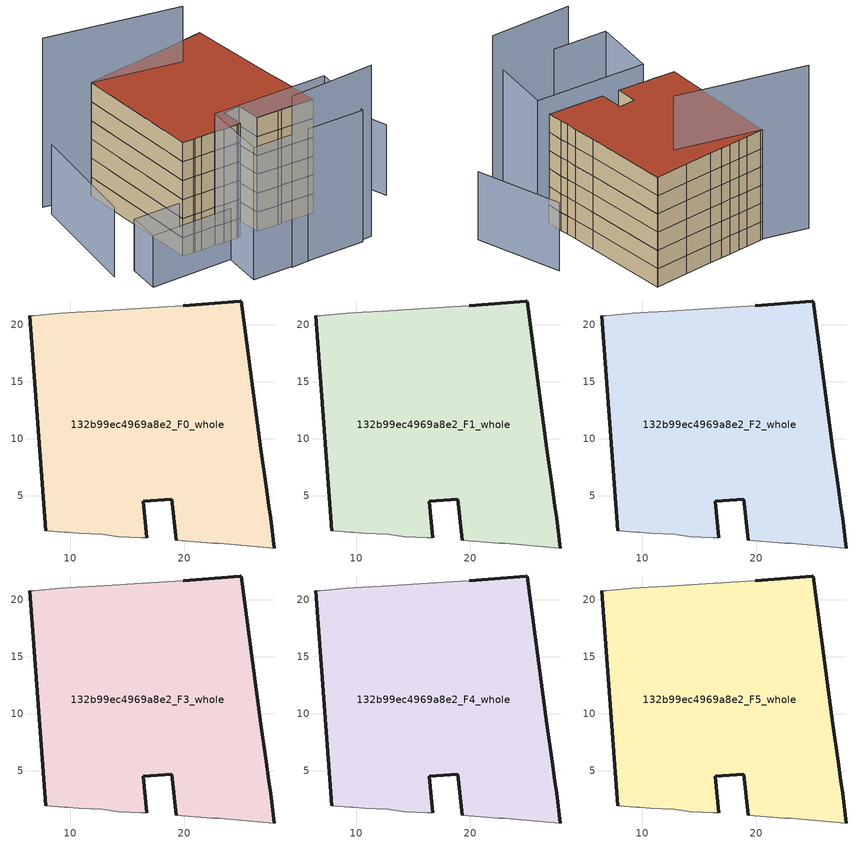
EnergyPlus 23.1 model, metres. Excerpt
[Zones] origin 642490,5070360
132b99ec4969a8e2_F0_whole
 floor ground (EU_floor_Construction): 25.02,22.11 26.72,9.1 27.22,5.8 27.42,4.1 27.62,2.99 27.92,0.39 23.02,0.8 22.52,0.79 19.31,1.1 18.91,4.7 16.41,4.5 16.71,1.3 16.51,1.3 16.21,1.3 14.21,1.4 12.81,1.6 10.71,1.7 9.71,1.8 9.51,1.8 7.81,1.9 6.41,20.81 6.81,20.81 9.11,21.01 10.51,21.11 12.22,21.21 13.62,21.31 15.62,21.41 19.92,21.71 24.92,22.11 z0
 wall outside (EU_wall_Construction): 16.71,1.3 16.41,4.5 18.91,4.7 19.31,1.1 / 27.92,0.39 27.62,2.99 27.42,4.1 27.22,5.8 26.72,9.1 25.02,22.11 24.92,22.11 19.92,21.71 / 6.41,20.81 7.81,1.9 z0:3
 wall adiabatic (EU_wall_Construction): 7.81,1.9 9.51,1.8 9.71,1.8 10.71,1.7 12.81,1.6 14.21,1.4 16.21,1.3 16.51,1.3 16.71,1.3 / 19.31,1.1 22.52,0.79 23.02,0.8 27.92,0.39 / 19.92,21.71 15.62,21.41 13.62,21.31 12.22,21.21 10.51,21.11 9.11,21.01 6.81,20.81 6.41,20.81 z0:3
132b99ec4969a8e2_F1_whole
 floor to 132b99ec4969a8e2_F0_whole (EU_floor_Construction): 25.02,22.11 26.72,9.1 27.22,5.8 27.42,4.1 27.62,2.99 27.92,0.39 23.02,0.8 22.52,0.79 19.31,1.1 18.91,4.7 16.41,4.5 16.71,1.3 16.51,1.3 16.21,1.3 14.21,1.4 12.81,1.6 10.71,1.7 9.71,1.8 9.51,1.8 7.81,1.9 6.41,20.81 6.81,20.81 9.11,21.01 10.51,21.11 12.22,21.21 13.62,21.31 15.62,21.41 19.92,21.71 24.92,22.11 z3
 wall outside (EU_wall_Construction): 16.71,1.3 16.41,4.5 18.91,4.7 19.31,1.1 / 27.92,0.39 27.62,2.99 27.42,4.1 27.22,5.8 26.72,9.1 25.02,22.11 24.92,22.11 19.92,21.71 / 6.41,20.81 7.81,1.9 z3:6
 wall adiabatic (EU_wall_Construction): 7.81,1.9 9.51,1.8 9.71,1.8 10.71,1.7 12.81,1.6 14.21,1.4 16.21,1.3 16.51,1.3 16.71,1.3 / 19.31,1.1 22.52,0.79 23.02,0.8 27.92,0.39 / 19.92,21.71 15.62,21.41 13.62,21.31 12.22,21.21 10.51,21.11 9.11,21.01 6.81,20.81 6.41,20.81 z3:6
132b99ec4969a8e2_F2_whole
 floor to 132b99ec4969a8e2_F1_whole (EU_floor_Construction): 25.02,22.11 26.72,9.1 27.22,5.8 27.42,4.1 27.62,2.99 27.92,0.39 23.02,0.8 22.52,0.79 19.31,1.1 18.91,4.7 16.41,4.5 16.71,1.3 16.51,1.3 16.21,1.3 14.21,1.4 12.81,1.6 10.71,1.7 9.71,1.8 9.51,1.8 7.81,1.9 6.41,20.81 6.81,20.81 9.11,21.01 10.51,21.11 12.22,21.21 13.62,21.31 15.62,21.41 19.92,21.71 24.92,22.11 z6
 wall outside (EU_wall_Construction): 16.71,1.3 16.41,4.5 18.91,4.7 19.31,1.1 / 27.92,0.39 27.62,2.99 27.42,4.1 27.22,5.8 26.72,9.1 25.02,22.11 24.92,22.11 19.92,21.71 / 6.41,20.81 7.81,1.9 z6:9
 wall adiabatic (EU_wall_Construction): 7.81,1.9 9.51,1.8 9.71,1.8 10.71,1.7 12.81,1.6 14.21,1.4 16.21,1.3 16.51,1.3 16.71,1.3 / 19.31,1.1 22.52,0.79 23.02,0.8 27.92,0.39 / 19.92,21.71 15.62,21.41 13.62,21.31 12.22,21.21 10.51,21.11 9.11,21.01 6.81,20.81 6.41,20.81 z6:9
132b99ec4969a8e2_F3_whole
 floor to 132b99ec4969a8e2_F2_whole (EU_floor_Construction): 25.02,22.11 26.72,9.1 27.22,5.8 27.42,4.1 27.62,2.99 27.92,0.39 23.02,0.8 22.52,0.79 19.31,1.1 18.91,4.7 16.41,4.5 16.71,1.3 16.51,1.3 16.21,1.3 14.21,1.4 12.81,1.6 10.71,1.7 9.71,1.8 9.51,1.8 7.81,1.9 6.41,20.81 6.81,20.81 9.11,21.01 10.51,21.11 12.22,21.21 13.62,21.31 15.62,21.41 19.92,21.71 24.92,22.11 z9
 wall outside (EU_wall_Construction): 16.71,1.3 16.41,4.5 18.91,4.7 19.31,1.1 / 27.92,0.39 27.62,2.99 27.42,4.1 27.22,5.8 26.72,9.1 25.02,22.11 24.92,22.11 19.92,21.71 / 6.41,20.81 7.81,1.9 z9:12
 wall adiabatic (EU_wall_Construction): 7.81,1.9 9.51,1.8 9.71,1.8 10.71,1.7 12.81,1.6 14.21,1.4 16.21,1.3 16.51,1.3 16.71,1.3 / 19.31,1.1 22.52,0.79 23.02,0.8 27.92,0.39 / 19.92,21.71 15.62,21.41 13.62,21.31 12.22,21.21 10.51,21.11 9.11,21.01 6.81,20.81 6.41,20.81 z9:12
132b99ec4969a8e2_F4_whole
 floor to 132b99ec4969a8e2_F3_whole (EU_floor_Construction): 25.02,22.11 26.72,9.1 27.22,5.8 27.42,4.1 27.62,2.99 27.92,0.39 23.02,0.8 22.52,0.79 19.31,1.1 18.91,4.7 16.41,4.5 16.71,1.3 16.51,1.3 16.21,1.3 14.21,1.4 12.81,1.6 10.71,1.7 9.71,1.8 9.51,1.8 7.81,1.9 6.41,20.81 6.81,20.81 9.11,21.01 10.51,21.11 12.22,21.21 13.62,21.31 15.62,21.41 19.92,21.71 24.92,22.11 z12
 wall outside (EU_wall_Construction): 16.71,1.3 16.41,4.5 18.91,4.7 19.31,1.1 / 27.92,0.39 27.62,2.99 27.42,4.1 27.22,5.8 26.72,9.1 25.02,22.11 24.92,22.11 19.92,21.71 / 6.41,20.81 7.81,1.9 z12:15
 wall adiabatic (EU_wall_Construction): 7.81,1.9 9.51,1.8 9.71,1.8 10.71,1.7 12.81,1.6 14.21,1.4 16.21,1.3 16.51,1.3 16.71,1.3 / 19.31,1.1 22.52,0.79 23.02,0.8 27.92,0.39 / 19.92,21.71 15.62,21.41 13.62,21.31 12.22,21.21 10.51,21.11 9.11,21.01 6.81,20.81 6.41,20.81 z12:15
132b99ec4969a8e2_F5_whole
 floor to 132b99ec4969a8e2_F4_whole (EU_floor_Construction): 25.02,22.11 26.72,9.1 27.22,5.8 27.42,4.1 27.62,2.99 27.92,0.39 23.02,0.8 22.52,0.79 19.31,1.1 18.91,4.7 16.41,4.5 16.71,1.3 16.51,1.3 16.21,1.3 14.21,1.4 12.81,1.6 10.71,1.7 9.71,1.8 9.51,1.8 7.81,1.9 6.41,20.81 6.81,20.81 9.11,21.01 10.51,21.11 12.22,21.21 13.62,21.31 15.62,21.41 19.92,21.71 24.92,22.11 z15
 wall outside (EU_wall_Construction): 16.71,1.3 16.41,4.5 18.91,4.7 19.31,1.1 / 27.92,0.39 27.62,2.99 27.42,4.1 27.22,5.8 26.72,9.1 25.02,22.11 24.92,22.11 19.92,21.71 / 6.41,20.81 7.81,1.9 z15:18
 wall adiabatic (EU_wall_Construction): 7.81,1.9 9.51,1.8 9.71,1.8 10.71,1.7 12.81,1.6 14.21,1.4 16.21,1.3 16.51,1.3 16.71,1.3 / 19.31,1.1 22.52,0.79 23.02,0.8 27.92,0.39 / 19.92,21.71 15.62,21.41 13.62,21.31 12.22,21.21 10.51,21.11 9.11,21.01 6.81,20.81 6.41,20.81 z15:18
 roof outside (EU_roof_Construction): 27.92,0.39 27.62,2.99 27.42,4.1 27.22,5.8 26.72,9.1 25.02,22.11 24.92,22.11 19.92,21.71 15.62,21.41 13.62,21.31 12.22,21.21 10.51,21.11 9.11,21.01 6.81,20.81 6.41,20.81 7.81,1.9 9.51,1.8 9.71,1.8 10.71,1.7 12.81,1.6 14.21,1.4 16.21,1.3 16.51,1.3 16.71,1.3 16.41,4.5 18.91,4.7 19.31,1.1 22.52,0.79 23.02,0.8 z18
shading: 18.11,-8.61 30.92,-8.61 z0:27.1; 29.22,-9.13 12.17,-8.11 / 12.17,-8.11 12.74,1.54 / 12.74,1.54 29.8,0.51 / 29.8,0.51 29.22,-9.13 z0:20.9; 12.61,-2.41 0.37,-1.8 / 0.37,-1.8 0.6,2.9 / 0.6,2.9 12.85,2.29 / 12.85,2.29 12.61,-2.41 z0:8.1; 38.23,-1.81 33.71,10.96 z0:11.2; -0.37,20.21 -2.41,3.2 z0:11; 19.18,17.78 -0.37,22.29 z0:26.8
[Building]
EU S2 Campaign: North Axis=0; Terrain=City; Solar Distribution=FullExterior
[Site:Location]
Lyon-Bron: Latitude=45.75; Longitude=5; Time Zone=1; Elevation=198
[SizingPeriod:WeatherFileDays]
AnnualSizingPeriod: Begin Month=1; Begin Day of Month=1; End Month=12; End Day of Month=31; Day of Week for Start Day=Monday; Use Weather File Daylight Saving Period=No; Use Weather File Rain and Snow Indicators=No
[MATERIAL]
EU_InternalMass_Material: Roughness=MediumRough; Thickness=0.1; Conductivity=1; Density=1800; Specific Heat=900; Thermal Absorptance=0.9; Solar Absorptance=0.7; Visible Absorptance=0.7
[MATERIAL:NOMASS] Roughness=MediumRough; Thermal Absorptance=0.9; Solar Absorptance=0.7; Visible Absorptance=0.7
Name | Thermal Resistance
EU_wall_NoMass | 0.776494
EU_roof_NoMass | 0.486893
EU_floor_NoMass | 0.421597
[CONSTRUCTION]
EU_wall_Construction: EU_wall_NoMass
EU_roof_Construction: EU_roof_NoMass
EU_floor_Construction: EU_floor_NoMass
EU_InternalMass_Construction: EU_InternalMass_Material
[ZONE] Type=1; Multiplier=1; Ceiling Height=autocalculate; Volume=1150.25; Floor Area=autocalculate; Part of Total Floor Area=Yes
132b99ec4969a8e2_F0_whole; 132b99ec4969a8e2_F1_whole; 132b99ec4969a8e2_F2_whole; 132b99ec4969a8e2_F3_whole; 132b99ec4969a8e2_F4_whole; 132b99ec4969a8e2_F5_whole
[INTERNALMASS] Construction=EU_InternalMass_Construction; Surface Area=374.104
Name | Zone or ZoneList
132b99ec4969a8e2_F0_whole_EU_InternalMass | 132b99ec4969a8e2_F0_whole
132b99ec4969a8e2_F1_whole_EU_InternalMass | 132b99ec4969a8e2_F1_whole
132b99ec4969a8e2_F2_whole_EU_InternalMass | 132b99ec4969a8e2_F2_whole
132b99ec4969a8e2_F3_whole_EU_InternalMass | 132b99ec4969a8e2_F3_whole
132b99ec4969a8e2_F4_whole_EU_InternalMass | 132b99ec4969a8e2_F4_whole
132b99ec4969a8e2_F5_whole_EU_InternalMass | 132b99ec4969a8e2_F5_whole
[OTHEREQUIPMENT] Fuel Type=Electricity; Design Level Calculation Method=Watts/Area; Power per Zone Floor Area=1; Fraction Latent=0; Fraction Radiant=0; Fraction Lost=0; Carbon Dioxide Generation Rate=0; EndUse Subcategory=EU_Step8_InternalGains
Name | Zone or ZoneList or Space or SpaceList | Schedule
EU_Step8_InternalGain_132b99ec4969a8e2_F0_whole_f000 | 132b99ec4969a8e2_F0_whole | EU_Step8_GainSchedule_132b99ec4969a8e2_F0_whole_f000
EU_Step8_InternalGain_132b99ec4969a8e2_F1_whole_f000 | 132b99ec4969a8e2_F1_whole | EU_Step8_GainSchedule_132b99ec4969a8e2_F1_whole_f000
EU_Step8_InternalGain_132b99ec4969a8e2_F2_whole_f000 | 132b99ec4969a8e2_F2_whole | EU_Step8_GainSchedule_132b99ec4969a8e2_F2_whole_f000
EU_Step8_InternalGain_132b99ec4969a8e2_F3_whole_f000 | 132b99ec4969a8e2_F3_whole | EU_Step8_GainSchedule_132b99ec4969a8e2_F3_whole_f000
EU_Step8_InternalGain_132b99ec4969a8e2_F4_whole_f000 | 132b99ec4969a8e2_F4_whole | EU_Step8_GainSchedule_132b99ec4969a8e2_F4_whole_f000
EU_Step8_InternalGain_132b99ec4969a8e2_F5_whole_f000 | 132b99ec4969a8e2_F5_whole | EU_Step8_GainSchedule_132b99ec4969a8e2_F5_whole_f000
[ZONEVENTILATION:DESIGNFLOWRATE] Schedule=EU_AlwaysOn; Design Flow Rate Calculation Method=AirChanges/Hour; Air Changes per Hour=0.693814; Ventilation Type=Natural; Fan Pressure Rise=0; Fan Total Efficiency=1; Constant Term Coefficient=1; Temperature Term Coefficient=0; Velocity Term Coefficient=0; Velocity Squared Term Coefficient=0; Minimum Indoor Temperature=-100; Maximum Indoor Temperature=100; Delta Temperature=-100; Minimum Outdoor Temperature=-100; Maximum Outdoor Temperature=100; Maximum Wind Speed=40
Name | Zone or ZoneList or Space or SpaceList
EU_ConstantAir_132b99ec4969a8e2_F0_whole | 132b99ec4969a8e2_F0_whole
EU_ConstantAir_132b99ec4969a8e2_F1_whole | 132b99ec4969a8e2_F1_whole
EU_ConstantAir_132b99ec4969a8e2_F2_whole | 132b99ec4969a8e2_F2_whole
EU_ConstantAir_132b99ec4969a8e2_F3_whole | 132b99ec4969a8e2_F3_whole
EU_ConstantAir_132b99ec4969a8e2_F4_whole | 132b99ec4969a8e2_F4_whole
EU_ConstantAir_132b99ec4969a8e2_F5_whole | 132b99ec4969a8e2_F5_whole
[HVACTEMPLATE:THERMOSTAT] Constant Heating Setpoint=20; Constant Cooling Setpoint=50
EU_HeatOnly_132b99ec4969a8e2_F0_whole; EU_HeatOnly_132b99ec4969a8e2_F1_whole; EU_HeatOnly_132b99ec4969a8e2_F2_whole; EU_HeatOnly_132b99ec4969a8e2_F3_whole; EU_HeatOnly_132b99ec4969a8e2_F4_whole; EU_HeatOnly_132b99ec4969a8e2_F5_whole
[HVACTEMPLATE:ZONE:IDEALLOADSAIRSYSTEM] System Availability Schedule=EU_AlwaysOn; Maximum Heating Supply Air Temperature=50; Minimum Cooling Supply Air Temperature=13; Maximum Heating Supply Air Humidity Ratio=0.0156; Minimum Cooling Supply Air Humidity Ratio=0.0077; Heating Limit=NoLimit; Cooling Limit=NoLimit; Heating Availability Schedule=EU_AlwaysOn; Cooling Availability Schedule=EU_CoolingOff; Dehumidification Control Type=ConstantSensibleHeatRatio; Cooling Sensible Heat Ratio=0.7; Dehumidification Setpoint=60; Humidification Control Type=None; Humidification Setpoint=30; Outdoor Air Method=None; Outdoor Air Flow Rate per Person=0.00944; Outdoor Air Flow Rate per Zone Floor Area=0; Outdoor Air Flow Rate per Zone=0; Demand Controlled Ventilation Type=None; Outdoor Air Economizer Type=NoEconomizer; Heat Recovery Type=None; Sensible Heat Recovery Effectiveness=0.7; Latent Heat Recovery Effectiveness=0.65
Name | Template Thermostat
132b99ec4969a8e2_F0_whole | EU_HeatOnly_132b99ec4969a8e2_F0_whole
132b99ec4969a8e2_F1_whole | EU_HeatOnly_132b99ec4969a8e2_F1_whole
132b99ec4969a8e2_F2_whole | EU_HeatOnly_132b99ec4969a8e2_F2_whole
132b99ec4969a8e2_F3_whole | EU_HeatOnly_132b99ec4969a8e2_F3_whole
132b99ec4969a8e2_F4_whole | EU_HeatOnly_132b99ec4969a8e2_F4_whole
132b99ec4969a8e2_F5_whole | EU_HeatOnly_132b99ec4969a8e2_F5_whole
[SIZING:ZONE] Zone Cooling Design Supply Air Temperature Input Method=SupplyAirTemperature; Zone Cooling Design Supply Air Temperature=13; Zone Heating Design Supply Air Temperature Input Method=SupplyAirTemperature; Zone Heating Design Supply Air Temperature=50; Zone Cooling Design Supply Air Humidity Ratio=0.008; Zone Heating Design Supply Air Humidity Ratio=0.008; Cooling Design Air Flow Method=DesignDay; Cooling Design Air Flow Rate=0; Cooling Minimum Air Flow per Zone Floor Area=0.000762; Cooling Minimum Air Flow=0; Cooling Minimum Air Flow Fraction=0.2; Heating Design Air Flow Method=DesignDay; Heating Design Air Flow Rate=0; Heating Maximum Air Flow per Zone Floor Area=0.002032; Heating Maximum Air Flow=0.141576; Heating Maximum Air Flow Fraction=0.3; Account for Dedicated Outdoor Air System=No; Dedicated Outdoor Air System Control Strategy=NeutralSupplyAir; Dedicated Outdoor Air Low Setpoint Temperature for Design=autosize; Dedicated Outdoor Air High Setpoint Temperature for Design=autosize; Zone Load Sizing Method=Sensible Load Only No Latent Load; Zone Latent Cooling Design Supply Air Humidity Ratio Input Method=HumidityRatioDifference; Zone Cooling Design Supply Air Humidity Ratio Difference=0.005; Zone Latent Heating Design Supply Air Humidity Ratio Input Method=HumidityRatioDifference; Zone Humidification Design Supply Air Humidity Ratio Difference=0.005
132b99ec4969a8e2_F0_whole; 132b99ec4969a8e2_F1_whole; 132b99ec4969a8e2_F2_whole; 132b99ec4969a8e2_F3_whole; 132b99ec4969a8e2_F4_whole; 132b99ec4969a8e2_F5_whole
[SCHEDULE:CONSTANT]
Name | Hourly Value
EU_AlwaysOn | 1
EU_CoolingOff | 0
[SCHEDULE:FILE] Column Number=1; Rows to Skip at Top=0; Number of Hours of Data=8760; Column Separator=Comma; Interpolate to Timestep=No; Minutes per Item=60; Adjust Schedule for Daylight Savings=Yes
Name | File
EU_Step8_GainSchedule_132b99ec4969a8e2_F0_whole_f000 | ../../schedules/132b99ec4969a8e2/132b99ec4969a8e2_F0_whole_f000_gain.csv
EU_Step8_GainSchedule_132b99ec4969a8e2_F1_whole_f000 | ../../schedules/132b99ec4969a8e2/132b99ec4969a8e2_F1_whole_f000_gain.csv
EU_Step8_GainSchedule_132b99ec4969a8e2_F2_whole_f000 | ../../schedules/132b99ec4969a8e2/132b99ec4969a8e2_F2_whole_f000_gain.csv
EU_Step8_GainSchedule_132b99ec4969a8e2_F3_whole_f000 | ../../schedules/132b99ec4969a8e2/132b99ec4969a8e2_F3_whole_f000_gain.csv
EU_Step8_GainSchedule_132b99ec4969a8e2_F4_whole_f000 | ../../schedules/132b99ec4969a8e2/132b99ec4969a8e2_F4_whole_f000_gain.csv
EU_Step8_GainSchedule_132b99ec4969a8e2_F5_whole_f000 | ../../schedules/132b99ec4969a8e2/132b99ec4969a8e2_F5_whole_f000_gain.csv
